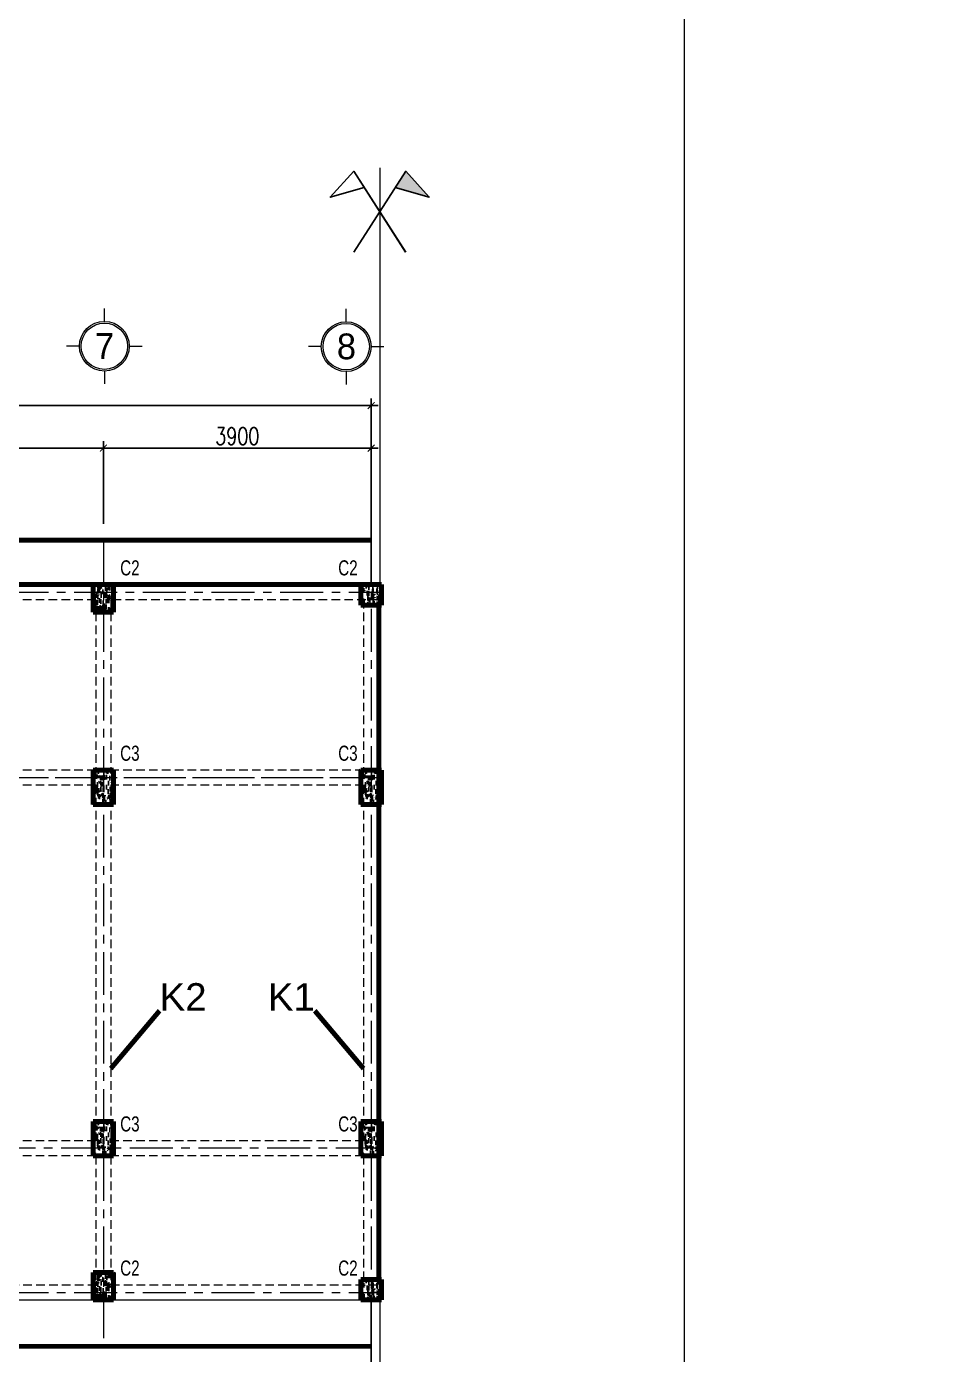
# Model space of a CAD drawing. Header units: millimetres. Extents: x 0 to 8478784, y 0 to 684185.
# Drawn here: x 3913802 to 3926949, y 583626 to 602969 of the extents above; entities that cross this region are included whole.
import ezdxf
from ezdxf.enums import TextEntityAlignment as Align

# ---------------------------------------------------------------- set-up
doc = ezdxf.new("R2010")
doc.units = ezdxf.units.MM
doc.header["$LTSCALE"] = 5000
doc.header["$MEASUREMENT"] = 0
doc.header["$PDMODE"] = 1
doc.header["$PDSIZE"] = -2
doc.linetypes.add('CENTER', pattern=[2, 1.25, -0.25, 0.25, -0.25])
doc.linetypes.add('HIDDEN', pattern=[0.375, 0.25, -0.125])
for name, color, linetype, lineweight in [('00-XM.Dim', 8, 'Continuous', 15), ('00-XMT.Axes', 22, 'CENTER', 15), ('00-XMT.Text', 4, 'Continuous', 20), ('01-XMT.Columns', 2, 'Continuous', 25), ('01-XMT.Columns-Text', 7, 'Continuous', 20), ('02-XMT.Beams', 94, 'Continuous', 25), ('02-XMT.Beams-Text', 7, 'Continuous', 20), ('net thay', 7, 'Continuous', 15)]:
    doc.layers.add(name, color=color, linetype=linetype, lineweight=lineweight)
doc.layers.add('00-XMT.Hatch', color=251, linetype='Continuous')
doc.styles.add('S1', font='VHARIAL.TTF', dxfattribs={"height": 200})
doc.styles.add('VnAvantH', font='VHAVAN.TTF')
doc.styles.add('vnsimli 0.7', font='vnsimli.shx', dxfattribs={"width": 0.75})
doc.dimstyles.new('XMT 1-1-100', dxfattribs={"dimscale": 100, "dimtxt": 2.5, "dimasz": 1, "dimexe": 1, "dimexo": 0, "dimgap": 0.5, "dimtad": 1, "dimdec": 0, "dimzin": 0, "dimdsep": 46, "dimtxsty": 'vnsimli 0.7', "dimblk": 'ARCHTICK', "dimcen": 1.5, "dimdle": 1, "dimclrd": 8, "dimclre": 8, "dimclrt": 116, "dimadec": 0, "dimazin": 0, "dimtfac": 1, "dimtdec": 0, "dimtofl": 0, "dimtmove": 0, "dimatfit": 3, "dimfxl": 0.18, "dimtolj": 1, "dimtzin": 0, "dimarcsym": 0})

# ---------------------------------------------------------------- blocks, each defined once
blk = doc.blocks.new('_ArchTick')
at = {"color": 0, "linetype": 'ByBlock', "const_width": 0.15}
blk.add_lwpolyline([(-0.5, -0.5), (0.5, 0.5)], dxfattribs=at)
blk = doc.blocks.new('*D194')
at = {"layer": '00-XM.Dim', "color": 8, "linetype": 'Continuous', "lineweight": -2, "transparency": 16777216}
for p, q in [((3910920, 596828), (3915020, 596828)), ((3911020, 595726), (3911020, 596928)), ((3914920, 595726), (3914920, 596928))]:
    blk.add_line(p, q, dxfattribs=at)
at = {"layer": 'Defpoints', "color": 0, "linetype": 'Continuous', "lineweight": 100, "transparency": 16777216}
for p in [(3914920, 596828), (3911020, 595726), (3914920, 595726)]:
    blk.add_point(p, dxfattribs=at)
at = {"layer": '00-XM.Dim', "color": 8, "linetype": 'Continuous', "lineweight": -2, "transparency": 16777216, "xscale": 100, "yscale": 100, "zscale": 100, "rotation": 180}
blk.add_blockref('_ArchTick', (3911020, 596828), dxfattribs=at)
at = {"layer": '00-XM.Dim', "color": 8, "linetype": 'Continuous', "lineweight": -2, "transparency": 16777216, "xscale": 100, "yscale": 100, "zscale": 100}
blk.add_blockref('_ArchTick', (3914920, 596828), dxfattribs=at)
at = {"layer": '00-XM.Dim', "color": 116, "linetype": 'Continuous', "lineweight": 15, "transparency": 16777216, "insert": (3912970, 597003), "char_height": 250, "attachment_point": 5, "style": 'vnsimli 0.7'}
blk.add_mtext('\\A1;3900', dxfattribs=at)
blk = doc.blocks.new('*D195')
at = {"layer": '00-XM.Dim', "color": 8, "linetype": 'Continuous', "lineweight": -2, "transparency": 16777216}
for p, q in [((3914820, 596828), (3918920, 596828)), ((3914920, 595726), (3914920, 596928)), ((3918820, 595726), (3918820, 596928))]:
    blk.add_line(p, q, dxfattribs=at)
at = {"layer": 'Defpoints', "color": 0, "linetype": 'Continuous', "lineweight": 100, "transparency": 16777216}
for p in [(3918820, 596828), (3914920, 595726), (3918820, 595726)]:
    blk.add_point(p, dxfattribs=at)
at = {"layer": '00-XM.Dim', "color": 8, "linetype": 'Continuous', "lineweight": -2, "transparency": 16777216, "xscale": 100, "yscale": 100, "zscale": 100, "rotation": 180}
blk.add_blockref('_ArchTick', (3914920, 596828), dxfattribs=at)
at = {"layer": '00-XM.Dim', "color": 8, "linetype": 'Continuous', "lineweight": -2, "transparency": 16777216, "xscale": 100, "yscale": 100, "zscale": 100}
blk.add_blockref('_ArchTick', (3918820, 596828), dxfattribs=at)
at = {"layer": '00-XM.Dim', "color": 116, "linetype": 'Continuous', "lineweight": 15, "transparency": 16777216, "insert": (3916870, 597003), "char_height": 250, "attachment_point": 5, "style": 'vnsimli 0.7'}
blk.add_mtext('\\A1;3900', dxfattribs=at)
blk = doc.blocks.new('00-XMT-Axis symbol')
at = {"layer": '00-XMT.Axes', "linetype": 'Continuous'}
for p, q in [((0, 2.9), (0, 4.4)), ((-2.9, 0), (-4.4, 0)), ((2.9, 0), (4.4, 0)), ((0, -2.9), (0, -4.4))]:
    blk.add_line(p, q, dxfattribs=at)
blk.add_circle((0, 0), 2.9, dxfattribs=at)
at = {"layer": '00-XMT.Axes', "color": 7, "linetype": 'Continuous'}
blk.add_circle((0, 0), 2.7, dxfattribs=at)
at = {"layer": '00-XMT.Text', "color": 7, "style": 'VnAvantH'}
blk.add_attdef('00', text='', height=3, dxfattribs=at).set_placement((0.03, -1.47), align=Align.CENTER)
blk = doc.blocks.new('*D203')
at = {"layer": '02-XMT.Beams', "color": 8, "lineweight": -2, "transparency": 16777216}
for p, q in [((3890620, 594840), (3890620, 597549)), ((3918820, 594840), (3918820, 597549)), ((3890520, 597449), (3918920, 597449))]:
    blk.add_line(p, q, dxfattribs=at)
at = {"layer": 'Defpoints', "color": 0, "lineweight": 100, "transparency": 16777216}
for p in [(3918820, 597449), (3890620, 594840), (3918820, 594840)]:
    blk.add_point(p, dxfattribs=at)
at = {"layer": '02-XMT.Beams', "color": 8, "lineweight": -2, "transparency": 16777216, "xscale": 100, "yscale": 100, "zscale": 100, "rotation": 180}
blk.add_blockref('_ArchTick', (3890620, 597449), dxfattribs=at)
at = {"layer": '02-XMT.Beams', "color": 8, "lineweight": -2, "transparency": 16777216, "xscale": 100, "yscale": 100, "zscale": 100}
blk.add_blockref('_ArchTick', (3918820, 597449), dxfattribs=at)
at = {"layer": '02-XMT.Beams', "color": 116, "lineweight": 100, "transparency": 16777216, "insert": (3904720, 597624), "char_height": 250, "attachment_point": 5, "style": 'vnsimli 0.7'}
blk.add_mtext('\\A1;28200', dxfattribs=at)
blk = doc.blocks.new('*D204')
at = {"layer": '02-XMT.Beams', "color": 8, "lineweight": -2, "transparency": 16777216}
for p, q in [((3890620, 584420), (3890620, 581744)), ((3918820, 584420), (3918820, 581744)), ((3890520, 581844), (3918920, 581844))]:
    blk.add_line(p, q, dxfattribs=at)
at = {"layer": 'Defpoints', "color": 0, "lineweight": 100, "transparency": 16777216}
for p in [(3890620, 584420), (3918820, 584420), (3918820, 581844)]:
    blk.add_point(p, dxfattribs=at)
at = {"layer": '02-XMT.Beams', "color": 8, "lineweight": -2, "transparency": 16777216, "xscale": 100, "yscale": 100, "zscale": 100, "rotation": 180}
blk.add_blockref('_ArchTick', (3890620, 581844), dxfattribs=at)
at = {"layer": '02-XMT.Beams', "color": 8, "lineweight": -2, "transparency": 16777216, "xscale": 100, "yscale": 100, "zscale": 100}
blk.add_blockref('_ArchTick', (3918820, 581844), dxfattribs=at)
at = {"layer": '02-XMT.Beams', "color": 116, "lineweight": 100, "transparency": 16777216, "insert": (3904720, 582019), "char_height": 250, "attachment_point": 5, "style": 'vnsimli 0.7'}
blk.add_mtext('\\A1;28200', dxfattribs=at)

msp = doc.modelspace()

# ---------------------------------------------------------------- hatches: boundary and pattern name
at = {"layer": '00-XMT.Hatch'}
msp.add_hatch(color=256, dxfattribs=at).paths.add_polyline_path([(3919323.6, 600862.9), (3919171.2, 600625.1), (3919666.3, 600485.1)])
at = {"layer": '01-XMT.Columns', "lineweight": 100}
h = msp.add_hatch(dxfattribs=at)
h.set_pattern_fill('AR-CONC', color=256, scale=25, style=0)
h.set_pattern_definition([(50, (27012.5, -30764.5), (179.3150457, -15.688034), [18.75, -206.25]), (355, (27012.5, -30764.5), (-34.687833, 188.048033), [15, -165]), (100.4514, (27027.45, -30765.8), (144.6273454, 172.3598855), [15.9350475, -175.285528]), (46.1842, (27012.5, -30714.5), (266.810262, -41.379754), [28.125, -309.375]), (96.6356, (27034.74, -30717.94), (233.665676, 243.529468), [23.902572, -262.92825]), (351.1842, (27012.5, -30714.5), (233.665486, 243.52965), [22.5, -247.5]), (21, (27037.5, -30727), (149.226763, -100.6547227), [18.75, -206.25]), (326, (27037.5, -30727), (60.828833, 181.287511), [15, -165]), (71.4514, (27049.94, -30735.38), (210.055657, 80.632624), [15.9350475, -175.285528]), (37.5, (27012.507, -30764.496), (3.0399638, 83.2234635), [0, -163, 0, -167.5, 0, -165.625]), (7.5, (27012.51, -30764.5), (65.7673844, 98.602928), [0, -95.5, 0, -159.25, 0, -63.125]), (327.5, (26956.757, -30764.496), (133.455609, -5.6387179), [0, -62.5, 0, -195, 0, -258.75]), (317.5, (26931.76, -30764.5), (145.7965423, 25.0262456), [0, -81.25, 0, -129.5, 0, -183.75])])
h.paths.add_polyline_path([(3915069.5, 594839.5), (3914769.5, 594839.5), (3914769.5, 594439.5), (3915069.5, 594439.5)])
h = msp.add_hatch(dxfattribs=at)
h.set_pattern_fill('AR-CONC', color=256, scale=25, style=0)
h.set_pattern_definition([(50, (31212.5, -30764.5), (179.3150457, -15.688034), [18.75, -206.25]), (355, (31212.5, -30764.5), (-34.687833, 188.048033), [15, -165]), (100.4514, (31227.45, -30765.8), (144.6273454, 172.3598855), [15.9350475, -175.285528]), (46.1842, (31212.5, -30714.5), (266.810262, -41.379754), [28.125, -309.375]), (96.6356, (31234.74, -30717.94), (233.665676, 243.529468), [23.902572, -262.92825]), (351.1842, (31212.5, -30714.5), (233.665486, 243.52965), [22.5, -247.5]), (21, (31237.5, -30727), (149.226763, -100.6547227), [18.75, -206.25]), (326, (31237.5, -30727), (60.828833, 181.287511), [15, -165]), (71.4514, (31249.94, -30735.38), (210.055657, 80.632624), [15.9350475, -175.285528]), (37.5, (31212.507, -30764.496), (3.0399638, 83.2234635), [0, -163, 0, -167.5, 0, -165.625]), (7.5, (31212.51, -30764.5), (65.7673844, 98.602928), [0, -95.5, 0, -159.25, 0, -63.125]), (327.5, (31156.757, -30764.496), (133.455609, -5.6387179), [0, -62.5, 0, -195, 0, -258.75]), (317.5, (31131.76, -30764.5), (145.7965423, 25.0262456), [0, -81.25, 0, -129.5, 0, -183.75])])
h.paths.add_polyline_path([(3918969.5, 594839.5), (3918669.5, 594839.5), (3918669.5, 594539.5), (3918969.5, 594539.5)])
h = msp.add_hatch(dxfattribs=at)
h.set_pattern_fill('AR-CONC', color=256, scale=25, style=0)
h.set_pattern_definition([(50, (26712.5, -33464.5), (179.3150457, -15.688034), [18.75, -206.25]), (355, (26712.5, -33464.5), (-34.687833, 188.048033), [15, -165]), (100.4514, (26727.45, -33465.8), (144.6273454, 172.3598855), [15.9350475, -175.285528]), (46.1842, (26712.5, -33414.5), (266.810262, -41.379754), [28.125, -309.375]), (96.6356, (26734.74, -33417.94), (233.665676, 243.529468), [23.902572, -262.92825]), (351.1842, (26712.5, -33414.5), (233.665486, 243.52965), [22.5, -247.5]), (21, (26737.5, -33427), (149.226763, -100.6547227), [18.75, -206.25]), (326, (26737.5, -33427), (60.828833, 181.287511), [15, -165]), (71.4514, (26749.94, -33435.38), (210.055657, 80.632624), [15.9350475, -175.285528]), (37.5, (26712.507, -33464.496), (3.0399638, 83.2234635), [0, -163, 0, -167.5, 0, -165.625]), (7.5, (26712.51, -33464.5), (65.7673844, 98.602928), [0, -95.5, 0, -159.25, 0, -63.125]), (327.5, (26656.757, -33464.496), (133.455609, -5.6387179), [0, -62.5, 0, -195, 0, -258.75]), (317.5, (26631.76, -33464.5), (145.7965423, 25.0262456), [0, -81.25, 0, -129.5, 0, -183.75])])
h.paths.add_polyline_path([(3914769.5, 591639.5), (3915069.5, 591639.5), (3915069.5, 592139.5), (3914769.5, 592139.5)])
h = msp.add_hatch(dxfattribs=at)
h.set_pattern_fill('AR-CONC', color=256, scale=25, style=0)
h.set_pattern_definition([(50, (30612.5, -33464.5), (179.3150457, -15.688034), [18.75, -206.25]), (355, (30612.5, -33464.5), (-34.687833, 188.048033), [15, -165]), (100.4514, (30627.45, -33465.8), (144.6273454, 172.3598855), [15.9350475, -175.285528]), (46.1842, (30612.5, -33414.5), (266.810262, -41.379754), [28.125, -309.375]), (96.6356, (30634.74, -33417.94), (233.665676, 243.529468), [23.902572, -262.92825]), (351.1842, (30612.5, -33414.5), (233.665486, 243.52965), [22.5, -247.5]), (21, (30637.5, -33427), (149.226763, -100.6547227), [18.75, -206.25]), (326, (30637.5, -33427), (60.828833, 181.287511), [15, -165]), (71.4514, (30649.94, -33435.38), (210.055657, 80.632624), [15.9350475, -175.285528]), (37.5, (30612.507, -33464.496), (3.0399638, 83.2234635), [0, -163, 0, -167.5, 0, -165.625]), (7.5, (30612.51, -33464.5), (65.7673844, 98.602928), [0, -95.5, 0, -159.25, 0, -63.125]), (327.5, (30556.757, -33464.496), (133.455609, -5.6387179), [0, -62.5, 0, -195, 0, -258.75]), (317.5, (30531.76, -33464.5), (145.7965423, 25.0262456), [0, -81.25, 0, -129.5, 0, -183.75])])
h.paths.add_polyline_path([(3918669.5, 591639.5), (3918969.5, 591639.5), (3918969.5, 592139.5), (3918669.5, 592139.5)])
h = msp.add_hatch(dxfattribs=at)
h.set_pattern_fill('AR-CONC', color=256, scale=25, style=0)
h.set_pattern_definition([(50, (26712.5, -38584.5), (179.3150457, -15.688034), [18.75, -206.25]), (355, (26712.5, -38584.5), (-34.687833, 188.048033), [15, -165]), (100.4514, (26727.45, -38585.8), (144.6273454, 172.3598855), [15.9350475, -175.285528]), (46.1842, (26712.5, -38534.5), (266.810262, -41.379754), [28.125, -309.375]), (96.6356, (26734.74, -38537.94), (233.665676, 243.529468), [23.902572, -262.92825]), (351.1842, (26712.5, -38534.5), (233.665486, 243.52965), [22.5, -247.5]), (21, (26737.5, -38547), (149.226763, -100.6547227), [18.75, -206.25]), (326, (26737.5, -38547), (60.828833, 181.287511), [15, -165]), (71.4514, (26749.94, -38555.38), (210.055657, 80.632624), [15.9350475, -175.285528]), (37.5, (26712.507, -38584.496), (3.0399638, 83.2234635), [0, -163, 0, -167.5, 0, -165.625]), (7.5, (26712.51, -38584.5), (65.7673844, 98.602928), [0, -95.5, 0, -159.25, 0, -63.125]), (327.5, (26656.757, -38584.496), (133.455609, -5.6387179), [0, -62.5, 0, -195, 0, -258.75]), (317.5, (26631.76, -38584.5), (145.7965423, 25.0262456), [0, -81.25, 0, -129.5, 0, -183.75])])
h.paths.add_polyline_path([(3914769.5, 586519.5), (3915069.5, 586519.5), (3915069.5, 587019.5), (3914769.5, 587019.5)])
h = msp.add_hatch(dxfattribs=at)
h.set_pattern_fill('AR-CONC', color=256, scale=25, style=0)
h.set_pattern_definition([(50, (30612.5, -38584.5), (179.3150457, -15.688034), [18.75, -206.25]), (355, (30612.5, -38584.5), (-34.687833, 188.048033), [15, -165]), (100.4514, (30627.45, -38585.8), (144.6273454, 172.3598855), [15.9350475, -175.285528]), (46.1842, (30612.5, -38534.5), (266.810262, -41.379754), [28.125, -309.375]), (96.6356, (30634.74, -38537.94), (233.665676, 243.529468), [23.902572, -262.92825]), (351.1842, (30612.5, -38534.5), (233.665486, 243.52965), [22.5, -247.5]), (21, (30637.5, -38547), (149.226763, -100.6547227), [18.75, -206.25]), (326, (30637.5, -38547), (60.828833, 181.287511), [15, -165]), (71.4514, (30649.94, -38555.38), (210.055657, 80.632624), [15.9350475, -175.285528]), (37.5, (30612.507, -38584.496), (3.0399638, 83.2234635), [0, -163, 0, -167.5, 0, -165.625]), (7.5, (30612.51, -38584.5), (65.7673844, 98.602928), [0, -95.5, 0, -159.25, 0, -63.125]), (327.5, (30556.757, -38584.496), (133.455609, -5.6387179), [0, -62.5, 0, -195, 0, -258.75]), (317.5, (30531.76, -38584.5), (145.7965423, 25.0262456), [0, -81.25, 0, -129.5, 0, -183.75])])
h.paths.add_polyline_path([(3918669.5, 586519.5), (3918969.5, 586519.5), (3918969.5, 587019.5), (3918669.5, 587019.5)])
h = msp.add_hatch(dxfattribs=at)
h.set_pattern_fill('AR-CONC', color=256, scale=25, style=0)
h.set_pattern_definition([(50, (27012.5, -40784.5), (179.3150457, -15.688034), [18.75, -206.25]), (355, (27012.5, -40784.5), (-34.687833, 188.048033), [15, -165]), (100.4514, (27027.45, -40785.8), (144.6273454, 172.3598855), [15.9350475, -175.285528]), (46.1842, (27012.5, -40734.5), (266.810262, -41.379754), [28.125, -309.375]), (96.6356, (27034.74, -40737.94), (233.665676, 243.529468), [23.902572, -262.92825]), (351.1842, (27012.5, -40734.5), (233.665486, 243.52965), [22.5, -247.5]), (21, (27037.5, -40747), (149.226763, -100.6547227), [18.75, -206.25]), (326, (27037.5, -40747), (60.828833, 181.287511), [15, -165]), (71.4514, (27049.94, -40755.38), (210.055657, 80.632624), [15.9350475, -175.285528]), (37.5, (27012.507, -40784.496), (3.0399638, 83.2234635), [0, -163, 0, -167.5, 0, -165.625]), (7.5, (27012.51, -40784.5), (65.7673844, 98.602928), [0, -95.5, 0, -159.25, 0, -63.125]), (327.5, (26956.757, -40784.496), (133.455609, -5.6387179), [0, -62.5, 0, -195, 0, -258.75]), (317.5, (26931.76, -40784.5), (145.7965423, 25.0262456), [0, -81.25, 0, -129.5, 0, -183.75])])
h.paths.add_polyline_path([(3915069.5, 584819.5), (3914769.5, 584819.5), (3914769.5, 584419.5), (3915069.5, 584419.5)])
h = msp.add_hatch(dxfattribs=at)
h.set_pattern_fill('AR-CONC', color=256, scale=25, style=0)
h.set_pattern_definition([(50, (31212.5, -40884.5), (179.3150457, -15.688034), [18.75, -206.25]), (355, (31212.5, -40884.5), (-34.687833, 188.048033), [15, -165]), (100.4514, (31227.45, -40885.8), (144.6273454, 172.3598855), [15.9350475, -175.285528]), (46.1842, (31212.5, -40834.5), (266.810262, -41.379754), [28.125, -309.375]), (96.6356, (31234.74, -40837.94), (233.665676, 243.529468), [23.902572, -262.92825]), (351.1842, (31212.5, -40834.5), (233.665486, 243.52965), [22.5, -247.5]), (21, (31237.5, -40847), (149.226763, -100.6547227), [18.75, -206.25]), (326, (31237.5, -40847), (60.828833, 181.287511), [15, -165]), (71.4514, (31249.94, -40855.38), (210.055657, 80.632624), [15.9350475, -175.285528]), (37.5, (31212.507, -40884.496), (3.0399638, 83.2234635), [0, -163, 0, -167.5, 0, -165.625]), (7.5, (31212.51, -40884.5), (65.7673844, 98.602928), [0, -95.5, 0, -159.25, 0, -63.125]), (327.5, (31156.757, -40884.496), (133.455609, -5.6387179), [0, -62.5, 0, -195, 0, -258.75]), (317.5, (31131.76, -40884.5), (145.7965423, 25.0262456), [0, -81.25, 0, -129.5, 0, -183.75])])
h.paths.add_polyline_path([(3918969.5, 584719.5), (3918669.5, 584719.5), (3918669.5, 584419.5), (3918969.5, 584419.5)])

# ---------------------------------------------------------------- linework, layer by layer
at = {"layer": '00-XMT.Axes', "color": 8, "linetype": 'CENTER', "lineweight": 15, "ltscale": 0.1}
for p, q in [((3914919.5, 595488.1), (3914919.5, 583744.4)), ((3918819.5, 595488.1), (3918819.5, 583744.4)), ((3890494.5, 594729.5), (3918944.5, 594729.5)), ((3890494.5, 594729.5), (3918944.5, 594729.5)), ((3890494.5, 594729.5), (3918929.5, 594729.5)), ((3890494.5, 592029.5), (3918929.5, 592029.5)), ((3903219.5, 592029.5), (3918944.5, 592029.5)), ((3918929.5, 586629.5), (3890494.5, 586629.5)), ((3890494.5, 584529.5), (3918929.5, 584529.5)), ((3890494.5, 584529.5), (3918929.5, 584529.5))]:
    msp.add_line(p, q, dxfattribs=at)
at = {"layer": '00-XMT.Hatch'}
for points in [[(3919321.8, 599682.5), (3918565.5, 600862.9), (3918222.8, 600485.1), (3918717.8, 600625.1)], [(3919325.3, 599683.6), (3918565.5, 600861.7), (3918223.9, 600483), (3918718.6, 600624.4)], [(3918567.2, 599682.5), (3919323.6, 600862.9), (3919666.3, 600485.1), (3919171.2, 600625.1)]]:
    msp.add_lwpolyline(points, dxfattribs=at)
at = {"layer": '01-XMT.Columns', "lineweight": 100}
for p, q in [((3914769.5, 594839.5), (3915069.5, 594839.5)), ((3914769.5, 594439.5), (3914769.5, 594839.5)), ((3915069.5, 594839.5), (3915069.5, 594439.5)), ((3918669.5, 594839.5), (3918969.5, 594839.5)), ((3918669.5, 594539.5), (3918669.5, 594839.5)), ((3918969.5, 594839.5), (3918969.5, 594539.5)), ((3915069.5, 594439.5), (3914769.5, 594439.5)), ((3918969.5, 594539.5), (3918669.5, 594539.5)), ((3914769.5, 592139.5), (3915069.5, 592139.5)), ((3914769.5, 591639.5), (3914769.5, 592139.5)), ((3915069.5, 592139.5), (3915069.5, 591639.5)), ((3918669.5, 592139.5), (3918969.5, 592139.5)), ((3918669.5, 591639.5), (3918669.5, 592139.5)), ((3918969.5, 592139.5), (3918969.5, 591639.5)), ((3915069.5, 591639.5), (3914769.5, 591639.5)), ((3918969.5, 591639.5), (3918669.5, 591639.5)), ((3914769.5, 587019.5), (3915069.5, 587019.5)), ((3914769.5, 586519.5), (3914769.5, 587019.5)), ((3915069.5, 587019.5), (3915069.5, 586519.5)), ((3918669.5, 587019.5), (3918969.5, 587019.5)), ((3918669.5, 586519.5), (3918669.5, 587019.5)), ((3918969.5, 587019.5), (3918969.5, 586519.5)), ((3915069.5, 586519.5), (3914769.5, 586519.5)), ((3918969.5, 586519.5), (3918669.5, 586519.5)), ((3914769.5, 584819.5), (3915069.5, 584819.5)), ((3914769.5, 584419.5), (3914769.5, 584819.5)), ((3915069.5, 584819.5), (3915069.5, 584419.5)), ((3918669.5, 584719.5), (3918969.5, 584719.5)), ((3918669.5, 584419.5), (3918669.5, 584719.5)), ((3918969.5, 584719.5), (3918969.5, 584419.5)), ((3915069.5, 584419.5), (3914769.5, 584419.5)), ((3918969.5, 584419.5), (3918669.5, 584419.5))]:
    msp.add_line(p, q, dxfattribs=at)
at = {"layer": '01-XMT.Columns-Text', "linetype": 'Continuous', "lineweight": 15}
msp.add_line((3918944.5, 600911.3), (3918944.5, 580922.2), dxfattribs=at)
at = {"layer": '02-XMT.Beams', "lineweight": 100}
for p, q in [((3918819.5, 595488.1), (3889019.5, 595488.1)), ((3890769.5, 594839.5), (3918669.5, 594839.5)), ((3918929.5, 594539.5), (3918929.5, 584719.5)), ((3889019.5, 583719.5), (3918819.5, 583744.4))]:
    msp.add_line(p, q, dxfattribs=at)
at = {"layer": '02-XMT.Beams', "linetype": 'HIDDEN', "lineweight": 15, "ltscale": 0.1}
for p, q in [((3918929.5, 594839.5), (3890509.5, 594839.5)), ((3914809.5, 594619.5), (3907229.5, 594619.5)), ((3914809.5, 594619.5), (3914809.5, 592139.5)), ((3915029.5, 594619.5), (3915029.5, 592139.5)), ((3918929.5, 594619.5), (3915029.5, 594619.5)), ((3918709.5, 594619.5), (3918709.5, 592139.5)), ((3918929.5, 594619.5), (3918929.5, 584639.5)), ((3914809.5, 592139.5), (3911129.5, 592139.5)), ((3918709.5, 592139.5), (3915029.5, 592139.5)), ((3914809.5, 591919.5), (3911129.5, 591919.5)), ((3914809.5, 591919.5), (3914809.5, 586739.5)), ((3915029.5, 591919.5), (3915029.5, 586739.5)), ((3918709.5, 591919.5), (3915029.5, 591919.5)), ((3918709.5, 591919.5), (3918709.5, 586739.5)), ((3914809.5, 586739.5), (3911129.5, 586739.5)), ((3918709.5, 586739.5), (3915029.5, 586739.5)), ((3914809.5, 586519.5), (3911129.5, 586519.5)), ((3914809.5, 586519.5), (3914809.5, 584639.5)), ((3918709.5, 586519.5), (3915029.5, 586519.5)), ((3915029.5, 586519.5), (3915029.5, 584639.5)), ((3918709.5, 586519.5), (3918709.5, 584639.5)), ((3911129.5, 584639.5), (3914809.5, 584639.5)), ((3915029.5, 584639.5), (3918929.5, 584639.5))]:
    msp.add_line(p, q, dxfattribs=at)
at = {"layer": '02-XMT.Beams', "linetype": 'Continuous', "lineweight": 15, "ltscale": 0.1}
msp.add_line((3890494.5, 584419.5), (3918929.5, 584419.5), dxfattribs=at)
at = {"layer": '02-XMT.Beams', "linetype": 'Continuous', "lineweight": 15}
msp.add_lwpolyline([(3881376, 603595), (3923376, 603595), (3923376, 573895), (3881376, 573895)], close=True, dxfattribs=at)
at = {"layer": '02-XMT.Beams-Text', "lineweight": 100}
for p, q in [((3915739.6, 588632.3), (3915029.5, 587789.9)), ((3917999.4, 588632.3), (3918709.5, 587789.9))]:
    msp.add_line(p, q, dxfattribs=at)
at = {"layer": 'net thay', "linetype": 'CENTER', "lineweight": 15}
msp.add_circle((3911642, 421190.5), 262994, dxfattribs=at)

# ---------------------------------------------------------------- block references
at = {"layer": '00-XM.Dim', "linetype": 'CENTER', "lineweight": 15, "xscale": 125, "yscale": 125, "zscale": 125}
for p, values in [((3914934.5, 598312.7), {'00': '7'}), ((3918455.9, 598306.8), {'00': '8'})]:
    msp.add_blockref('00-XMT-Axis symbol', p, dxfattribs=at).add_auto_attribs(values)

# ---------------------------------------------------------------- texts
at = {"layer": '01-XMT.Columns-Text', "color": 2, "ltscale": 0.015, "style": 'VnAvantH', "width": 0.75}
for s, p in [('c2', (3915165.4, 594974)), ('c2', (3918340.1, 594974)), ('c3', (3915165.4, 592274)), ('c3', (3918340.1, 592274)), ('c3', (3915165.4, 586874)), ('c3', (3918340.1, 586874)), ('c2', (3915165.4, 584774)), ('c2', (3918340.1, 584774))]:
    msp.add_text(s, height=220, dxfattribs=at).set_placement(p)
at = {"layer": '02-XMT.Beams-Text', "lineweight": 100, "char_height": 400, "width": 1901, "style": 'S1'}
for s, insert, attachment_point in [('k2', (3915739.6, 589034.5), 1), ('k1', (3917999.4, 589034.5), 3)]:
    msp.add_mtext(s, dxfattribs=dict(at, insert=insert, attachment_point=attachment_point))

# ---------------------------------------------------------------- dimensions: what is measured, and where the dimension line sits
at = {"layer": '00-XM.Dim', "linetype": 'Continuous', "lineweight": 15}
for base, p1, p2, picture, middle in [((3914919.5, 596827.7), (3911019.5, 595726.3), (3914919.5, 595726.3), '*D194', (3912969.5, 597002.7)), ((3918819.5, 596827.7), (3914919.5, 595726.3), (3918819.5, 595726.3), '*D195', (3916869.5, 597002.7))]:
    dim = msp.add_linear_dim(base=base, p1=p1, p2=p2, dimstyle='XMT 1-1-100', dxfattribs=at)
    dim.commit()
    dim.dimension.update_dxf_attribs({"geometry": picture, "text_midpoint": middle})
at = {"layer": '02-XMT.Beams', "lineweight": 100}
for base, p1, p2, picture, middle in [((3918819.5, 597449.4), (3890619.5, 594839.5), (3918819.5, 594839.5), '*D203', (3904719.5, 597624.4)), ((3918819.5, 581843.9), (3890619.5, 584419.5), (3918819.5, 584419.5), '*D204', (3904719.5, 582018.9))]:
    dim = msp.add_linear_dim(base=base, p1=p1, p2=p2, dimstyle='XMT 1-1-100', dxfattribs=at)
    dim.commit()
    dim.dimension.update_dxf_attribs({"geometry": picture, "text_midpoint": middle})

doc.saveas('drawing.dxf')
